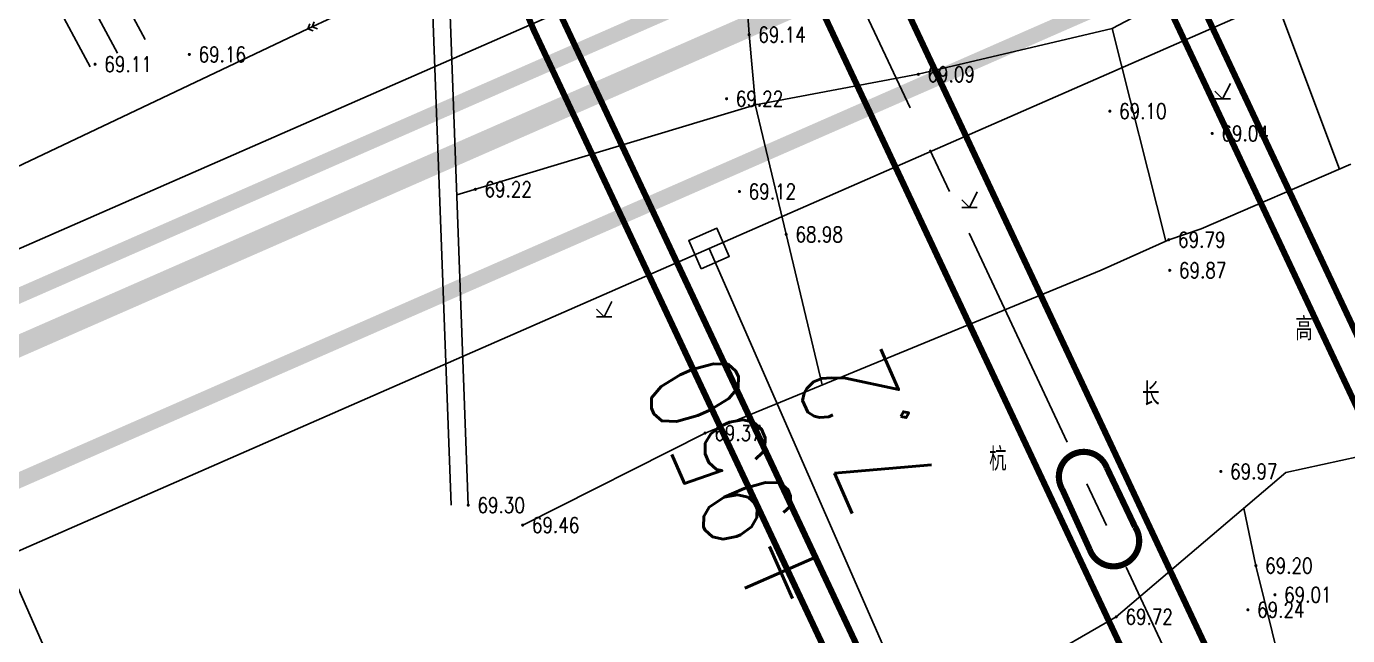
# Model space of a CAD drawing. Extents: x 10519 to 17598, y -625 to 2857.
# Drawn here: x 13108.5 to 13194.4, y 2115.3 to 2155 of the extents above; entities that cross this region are included whole.
import ezdxf
from ezdxf.enums import TextEntityAlignment as Align

# ---------------------------------------------------------------- set-up
doc = ezdxf.new("R2010")
doc.units = 0
doc.header["$MEASUREMENT"] = 0
doc.linetypes.add('CENTER', pattern=[2, 1.25, -0.25, 0.25, -0.25])
doc.linetypes.add('CENTERX2', pattern=[4, 2.5, -0.5, 0.5, -0.5])
doc.layers.get('0').update_dxf_attribs({"linetype": 'CONTINUOUS'})
for name, color, linetype in [('00000衢化东路中线', 1, 'CENTER'), ('00000道路边线', 2, 'CONTINUOUS'), ('0000原地形', 252, 'CONTINUOUS'), ('0000铁路', 105, 'CONTINUOUS'), ('GCD', 224, 'CONTINUOUS')]:
    doc.layers.add(name, color=color, linetype=linetype)
doc.styles.add('HZ', font='txt8.shx', dxfattribs={"width": 0.8, "bigfont": 'hz.shx'})
doc.styles.get("Standard").update_dxf_attribs({"font": 'txt8.shx', "width": 0.8, "bigfont": 'hz.shx'})
doc.linetypes.add('10421', pattern='A,2,[150,AAA.SHX,S=1,R=0,X=0,Y=1],1e-11', length=2)

# ---------------------------------------------------------------- blocks, each defined once
blk = doc.blocks.new('GC200')
at = {"linetype": 'Continuous', "const_width": 0.2, "flags": 128}
blk.add_lwpolyline([(-0.1, 0, 1), (0.1, 0, 1)], format="xyb", close=True, dxfattribs=at)
blk = doc.blocks.new('GC013A')
at = {"linetype": 'Continuous'}
blk.add_line((0.5, 0), (4, 0), dxfattribs=at)
at = {"linetype": 'Continuous', "flags": 128}
for points in [[(2.88, 0.5), (3.38, 0), (2.88, -0.5)], [(3.5, 0.5), (4, 0), (3.5, -0.5)]]:
    blk.add_lwpolyline(points, dxfattribs=at)

msp = doc.modelspace()

# ---------------------------------------------------------------- linework, layer by layer
at = {"layer": '00000衢化东路中线', "color": 6, "linetype": 'CENTERX2', "ltscale": 6}
msp.add_line((13159.568, 2163.23), (13293.328, 1878.518), dxfattribs=at)
at = {"layer": '00000道路边线', "const_width": 0.4}
for points in [[(13154.593, 2358.11), (13269.293, 2372.28), (13149.247, 2357.449, 0.40253), (13131.768, 2335.945, 0.089321), (13175.86, 2170.884), (13298.539, 1909.756, 0.45748), (13320.394, 1903.625), (13327.017, 1893.618), (13322.373, 1890.545, 0.381993), (13317.301, 1871.198), (13408.075, 1693.985, 0.447185), (13429.704, 1688.315)], [(13205.425, 2023.29), (13143.277, 2155.576, -0.087895), (13096.143, 2330.044, 0.424324), (13073.769, 2348.125), (12789.705, 2313.032)], [(13133.108, 2344.973, 0.093989), (13177.67, 2171.734), (13303.531, 1903.833)], [(13093.463, 2338.41, 0.092049), (13141.467, 2154.726), (13177.484, 2078.062)], [(13157.306, 2162.167, -0.087895), (13111.582, 2331.414, -1), (13116.562, 2331.856, 0.087895), (13161.831, 2164.293), (13284.51, 1903.165, -1), (13279.985, 1901.039), (13157.306, 2162.167)], [(13178.722, 2126.266, 1.075361), (13175.818, 2124.882), (13177.614, 2120.933, 1.120759), (13180.558, 2122.415), (13178.722, 2126.266)]]:
    msp.add_lwpolyline(points, format="xyb", dxfattribs=at)
at = {"layer": '00000道路边线'}
msp.add_lwpolyline([(13432.77, 1692.742, 0.4, 0.4, 0), (13428.6, 1689.983, 0.4, 0.4, -0.447185), (13409.855, 1694.897, 0.4, 0.4, 0), (13319.081, 1872.11, 0.4, 0.4, -0.381993), (13323.477, 1888.877, 0.4, 0.4, 0), (13329.788, 1893.054, 0.4, 0.4, 0), (13320.873, 1906.526, 0.4, 0.4, -0.50504), (13300.349, 1910.606, 0.4, 0.4, 0), (13177.67, 2171.734, 0.4, 0.4, -0.089321), (13133.761, 2336.111, 0.4, 0.4, -0.40253), (13149.493, 2355.465, 0.4, 0.4, 0), (13154.838, 2356.125, 0, 0, 0)], format="xyseb", dxfattribs=at)
at = {"layer": '0000原地形', "linetype": 'Continuous'}
for p, q in [((13155.469, 2154.422), (13154.45, 2169.974)), ((13134.725, 2160.521), (13136.096, 2123.832)), ((13113.252, 2159.624), (13116.206, 2154.106)), ((13137.212, 2123.828), (13135.887, 2159.744)), ((13179.062, 2154.821), (13188.565, 2159.816)), ((13188.565, 2159.816), (13193.843, 2145.677)), ((13111.489, 2158.681), (13114.413, 2153.219)), ((13109.726, 2157.737), (13112.625, 2152.321)), ((13056.256, 2121.313), (13126.79, 2154.795)), ((13155.886, 2149.857), (13155.469, 2154.422)), ((13166.466, 2151.843), (13179.062, 2154.821)), ((13179.062, 2154.821), (13182.564, 2141.004)), ((13155.886, 2149.857), (13166.466, 2151.843)), ((13136.468, 2144.002), (13155.886, 2149.857)), ((13155.884, 2149.783, 69.283), (13160.227, 2131.655, 69.283)), ((13152.608, 2128.517), (13178.35, 2139.118)), ((13140.751, 2122.532), (13152.608, 2128.517)), ((13188.417, 2119.891, 69.363), (13187.636, 2123.626, 69.363)), ((13190.207, 2112.65, 69.363), (13188.417, 2119.891, 69.363))]:
    msp.add_line(p, q, dxfattribs=at)
at = {"layer": '0000原地形'}
for p, q in [((13185.754, 2150.749), (13186.254, 2150.249)), ((13186.254, 2150.249), (13186.754, 2151.249)), ((13185.754, 2150.249), (13186.754, 2150.249)), ((13169.294, 2143.692), (13169.794, 2143.192)), ((13169.794, 2143.192), (13170.294, 2144.192)), ((13169.294, 2143.192), (13170.294, 2143.192)), ((13146.057, 2136.067), (13146.557, 2137.067)), ((13145.557, 2136.567), (13146.057, 2136.067)), ((13145.557, 2136.067), (13146.557, 2136.067))]:
    msp.add_line(p, q, dxfattribs=at)
at = {"layer": '0000原地形', "linetype": '10421'}
for p, q in [((13184.849, 2141.793), (13194.59, 2146)), ((13178.35, 2139.118), (13182.753, 2141.089)), ((13182.753, 2141.089), (13184.849, 2141.793)), ((13200.186, 2128.111, 69.692), (13190.36, 2125.944, 69.692)), ((13190.36, 2125.944, 69.692), (13179.332, 2116.558, 69.692)), ((13179.332, 2116.558, 69.692), (13170.634, 2111.562, 69.692))]:
    msp.add_line(p, q, dxfattribs=at)
at = {"layer": '0000原地形', "color": 136, "linetype": 'Continuous'}
for p, q in [((13180.558, 2122.415), (13178.722, 2126.266)), ((13175.818, 2124.882), (13177.614, 2120.933))]:
    msp.add_line(p, q, dxfattribs=at)
for centre, radius, start, end in [((13177.22, 2125.68), 1.613, 21.32247, 209.64098), ((13179.171, 2121.506), 1.659, 200.20255, 33.23852)]:
    msp.add_arc(centre, radius, start, end, dxfattribs=at)
at = {"layer": '0000铁路'}
for p, q in [((13198.663, 2160.589, -145.265), (13152.868, 2140.517, -145.265)), ((13145.642, 2157.003, -145.265), (13099.848, 2136.932, -145.265)), ((13152.868, 2140.517, -145.265), (13107.074, 2120.446, -145.265)), ((13152.868, 2140.517, -145.265), (13164.911, 2113.041, -145.265)), ((13107.074, 2120.446, -145.265), (13119.117, 2092.969, -145.265))]:
    msp.add_line(p, q, dxfattribs=at)
at = {"layer": '0000铁路', "linetype": 'Continuous', "ltscale": 2, "const_width": 1.4, "elevation": -145.265}
msp.add_lwpolyline([(13257.15, 2199.548), (13247.992, 2195.532), (13238.833, 2191.517), (13229.674, 2187.502), (13220.515, 2183.488), (13211.357, 2179.473), (13202.198, 2175.459), (13193.039, 2171.445), (13183.88, 2167.43), (13174.721, 2163.416), (13165.562, 2159.402), (13156.403, 2155.387), (13147.244, 2151.373), (13138.085, 2147.359), (13128.927, 2143.344), (13119.768, 2139.33), (13110.609, 2135.316), (13101.45, 2131.301)], dxfattribs=at)
at = {"layer": '0000铁路', "const_width": 1, "elevation": -145.265}
for points in [[(13197.606, 2176.722), (13193.023, 2174.713), (13188.44, 2172.704), (13183.857, 2170.696), (13179.274, 2168.687), (13174.691, 2166.678), (13170.108, 2164.669), (13165.525, 2162.661), (13160.942, 2160.652), (13156.359, 2158.643), (13151.776, 2156.634), (13147.193, 2154.626), (13142.61, 2152.617), (13138.027, 2150.608), (13133.444, 2148.6), (13128.861, 2146.591), (13124.277, 2144.582), (13119.694, 2142.573), (13115.111, 2140.565), (13110.528, 2138.556), (13105.945, 2136.547)], [(13197.439, 2164.638), (13192.856, 2162.63), (13188.273, 2160.621), (13183.69, 2158.612), (13179.106, 2156.603), (13174.523, 2154.595), (13169.94, 2152.586), (13165.357, 2150.577), (13160.774, 2148.568), (13156.191, 2146.56), (13151.608, 2144.551), (13147.025, 2142.542), (13142.442, 2140.534), (13137.859, 2138.525), (13133.276, 2136.516), (13128.693, 2134.507), (13124.11, 2132.499), (13119.527, 2130.49), (13114.944, 2128.481), (13110.361, 2126.472), (13105.778, 2124.464)]]:
    msp.add_lwpolyline(points, dxfattribs=at)
at = {"layer": '0000铁路', "linetype": 'Continuous', "ltscale": 2, "elevation": -145.265}
msp.add_lwpolyline([(13152.354, 2139.2), (13151.551, 2141.032), (13153.383, 2141.835), (13154.185, 2140.003), (13152.354, 2139.2)], dxfattribs=at)

# ---------------------------------------------------------------- block references
at = {"layer": '0000原地形', "linetype": 'Continuous', "xscale": 0.4999999999151413, "yscale": 0.5, "rotation": 205.3936569274023}
msp.add_blockref('GC013A', (13128.597, 2155.653), dxfattribs=at)
at = {"layer": 'GCD', "linetype": 'Continuous'}
ref = msp.add_blockref('GC200', (13155.469, 2154.422, 69.136), dxfattribs=dict(at, xscale=0.5, yscale=0.5, zscale=0.5))
ref.add_attrib('height', '69.14', dxfattribs={"linetype": 'Continuous', "height": 1, "style": 'HZ', "width": 0.8}).set_placement((13156.069, 2154.422, 69.136), align=Align.MIDDLE_LEFT)
ref = msp.add_blockref('GC200', (13119.082, 2153.138, 69.155), dxfattribs=dict(at, xscale=0.5, yscale=0.5, zscale=0.5))
ref.add_attrib('height', '69.16', dxfattribs={"linetype": 'Continuous', "height": 1, "style": 'HZ', "width": 0.8}).set_placement((13119.682, 2153.138, 69.155), align=Align.MIDDLE_LEFT)
ref = msp.add_blockref('GC200', (13112.954, 2152.497, 69.109), dxfattribs=dict(at, xscale=0.5, yscale=0.5, zscale=0.5))
ref.add_attrib('height', '69.11', dxfattribs={"linetype": 'Continuous', "height": 1, "style": 'HZ', "width": 0.8}).set_placement((13113.554, 2152.497, 69.109), align=Align.MIDDLE_LEFT)
ref = msp.add_blockref('GC200', (13166.466, 2151.843, 69.088), dxfattribs=dict(at, xscale=0.5, yscale=0.5, zscale=0.5))
ref.add_attrib('height', '69.09', dxfattribs={"linetype": 'Continuous', "height": 1, "style": 'HZ', "width": 0.8}).set_placement((13167.066, 2151.843, 69.088), align=Align.MIDDLE_LEFT)
ref = msp.add_blockref('GC200', (13154.009, 2150.256, 69.221), dxfattribs=dict(at, xscale=0.5, yscale=0.5, zscale=0.5))
ref.add_attrib('height', '69.22', dxfattribs={"linetype": 'Continuous', "height": 1, "style": 'HZ', "width": 0.8}).set_placement((13154.609, 2150.256, 69.221), align=Align.MIDDLE_LEFT)
ref = msp.add_blockref('GC200', (13178.924, 2149.446, 69.099), dxfattribs=dict(at, xscale=0.5, yscale=0.5, zscale=0.5))
ref.add_attrib('height', '69.10', dxfattribs={"linetype": 'Continuous', "height": 1, "style": 'HZ', "width": 0.8}).set_placement((13179.524, 2149.446, 69.099), align=Align.MIDDLE_LEFT)
ref = msp.add_blockref('GC200', (13185.575, 2147.999, 69.043), dxfattribs=dict(at, xscale=0.5, yscale=0.5, zscale=0.5))
ref.add_attrib('height', '69.04', dxfattribs={"linetype": 'Continuous', "height": 1, "style": 'HZ', "width": 0.8}).set_placement((13186.175, 2147.999, 69.043), align=Align.MIDDLE_LEFT)
ref = msp.add_blockref('GC200', (13137.669, 2144.364, 69.221), dxfattribs=dict(at, xscale=0.5, yscale=0.5, zscale=0.5))
ref.add_attrib('height', '69.22', dxfattribs={"linetype": 'Continuous', "height": 1, "style": 'HZ', "width": 0.8}).set_placement((13138.269, 2144.364, 69.221), align=Align.MIDDLE_LEFT)
ref = msp.add_blockref('GC200', (13154.841, 2144.22, 69.122), dxfattribs=dict(at, xscale=0.5, yscale=0.5, zscale=0.5))
ref.add_attrib('height', '69.12', dxfattribs={"linetype": 'Continuous', "height": 1, "style": 'HZ', "width": 0.8}).set_placement((13155.441, 2144.22, 69.122), align=Align.MIDDLE_LEFT)
ref = msp.add_blockref('GC200', (13157.884, 2141.434, 68.976), dxfattribs=dict(at, xscale=0.5, yscale=0.5, zscale=0.5))
ref.add_attrib('height', '68.98', dxfattribs={"linetype": 'Continuous', "height": 1, "style": 'HZ', "width": 0.8}).set_placement((13158.484, 2141.434, 68.976), align=Align.MIDDLE_LEFT)
ref = msp.add_blockref('GC200', (13182.753, 2141.089, 69.787), dxfattribs=dict(at, xscale=0.5, yscale=0.5, zscale=0.5))
ref.add_attrib('height', '69.79', dxfattribs={"linetype": 'Continuous', "height": 1, "style": 'HZ', "width": 0.8}).set_placement((13183.353, 2141.089, 69.787), align=Align.MIDDLE_LEFT)
ref = msp.add_blockref('GC200', (13182.814, 2139.096, 69.871), dxfattribs=dict(at, xscale=0.5, yscale=0.5, zscale=0.5))
ref.add_attrib('height', '69.87', dxfattribs={"linetype": 'Continuous', "height": 1, "style": 'HZ', "width": 0.8}).set_placement((13183.414, 2139.096, 69.871), align=Align.MIDDLE_LEFT)
ref = msp.add_blockref('GC200', (13152.608, 2128.517, 69.372), dxfattribs=dict(at, xscale=0.5, yscale=0.5, zscale=0.5))
ref.add_attrib('height', '69.37', dxfattribs={"linetype": 'Continuous', "height": 1, "style": 'HZ', "width": 0.8}).set_placement((13153.208, 2128.517, 69.372), align=Align.MIDDLE_LEFT)
ref = msp.add_blockref('GC200', (13186.138, 2126.02, 69.971), dxfattribs=dict(at, xscale=0.5, yscale=0.5, zscale=0.5))
ref.add_attrib('height', '69.97', dxfattribs={"linetype": 'Continuous', "height": 1, "style": 'HZ', "width": 0.8}).set_placement((13186.738, 2126.02, 69.971), align=Align.MIDDLE_LEFT)
ref = msp.add_blockref('GC200', (13137.212, 2123.828, 69.303), dxfattribs=dict(at, xscale=0.5, yscale=0.5, zscale=0.5))
ref.add_attrib('height', '69.30', dxfattribs={"linetype": 'Continuous', "height": 1, "style": 'HZ', "width": 0.8}).set_placement((13137.812, 2123.828, 69.303), align=Align.MIDDLE_LEFT)
ref = msp.add_blockref('GC200', (13140.751, 2122.532, 69.458), dxfattribs=dict(at, xscale=0.5, yscale=0.5, zscale=0.5))
ref.add_attrib('height', '69.46', dxfattribs={"linetype": 'Continuous', "height": 1, "style": 'HZ', "width": 0.8}).set_placement((13141.351, 2122.532, 69.458), align=Align.MIDDLE_LEFT)
ref = msp.add_blockref('GC200', (13188.417, 2119.891, 69.199), dxfattribs=dict(at, xscale=0.5, yscale=0.5, zscale=0.5))
ref.add_attrib('height', '69.20', dxfattribs={"linetype": 'Continuous', "height": 1, "style": 'HZ', "width": 0.8}).set_placement((13189.017, 2119.891, 69.199), align=Align.MIDDLE_LEFT)
ref = msp.add_blockref('GC200', (13189.654, 2118.001, 69.011), dxfattribs=dict(at, xscale=0.5, yscale=0.5, zscale=0.5))
ref.add_attrib('height', '69.01', dxfattribs={"linetype": 'Continuous', "height": 1, "style": 'HZ', "width": 0.8}).set_placement((13190.254, 2118.001, 69.011), align=Align.MIDDLE_LEFT)
ref = msp.add_blockref('GC200', (13179.332, 2116.558, 69.718), dxfattribs=dict(at, xscale=0.5, yscale=0.5, zscale=0.5))
ref.add_attrib('height', '69.72', dxfattribs={"linetype": 'Continuous', "height": 1, "style": 'HZ', "width": 0.8}).set_placement((13179.932, 2116.558, 69.718), align=Align.MIDDLE_LEFT)
ref = msp.add_blockref('GC200', (13187.897, 2117.022, 69.236), dxfattribs=dict(at, xscale=0.5, yscale=0.5, zscale=0.5))
ref.add_attrib('height', '69.24', dxfattribs={"linetype": 'Continuous', "height": 1, "style": 'HZ', "width": 0.8}).set_placement((13188.497, 2117.022, 69.236), align=Align.MIDDLE_LEFT)

# ---------------------------------------------------------------- texts
at = {"layer": '0000原地形', "linetype": 'Continuous', "width": 0.8}
for s, p in [('高', (13190.968, 2134.537)), ('长', (13181.021, 2130.303)), ('杭', (13171.073, 2126.068))]:
    msp.add_text(s, height=1.5, dxfattribs=at).set_placement(p)
at = {"layer": '0000原地形', "color": 136, "linetype": 'Continuous', "width": 0.8}
for s, p in [('高', (13190.968, 2134.537)), ('长', (13181.021, 2130.303)), ('杭', (13171.073, 2126.068))]:
    msp.add_text(s, height=1.5, dxfattribs=at).set_placement(p)
at = {"layer": '0000铁路', "width": 0.8}
for s, p in [('7.2', (13165.85, 2129.83, -145.265)), ('+950', (13157.424, 2126.137, -145.265))]:
    msp.add_text(s, height=6, rotation=113.66774, dxfattribs=at).set_placement(p, align=Align.CENTER)

doc.saveas('drawing.dxf')
